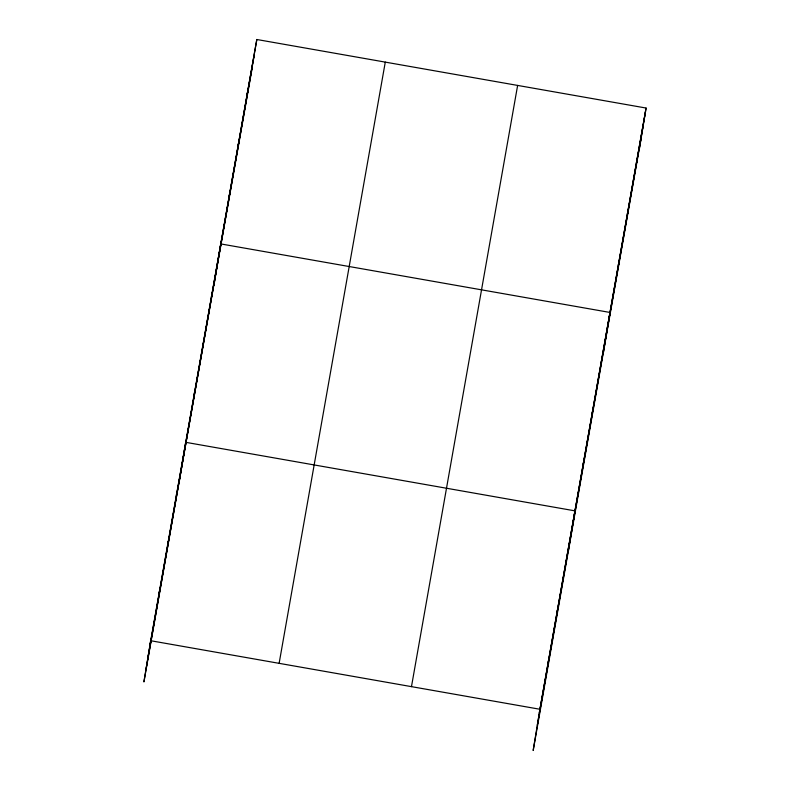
<?xml version="1.0" encoding="UTF-8"?>
<svg xmlns="http://www.w3.org/2000/svg" width="790" height="790" viewBox="0 0 790 790"><rect width="100%" height="100%" fill="white"/><g stroke="black" fill="none" stroke-linecap="round" stroke-linejoin="round"><path stroke-width="1.19" d="M158.849 594.673L159.432 591.118M167.608 545.07L168.191 541.515M176.358 495.468L176.94 491.913M178.945 483.549L185.699 442.311L574.962 510.863L568.207 552.101M193.876 396.274L194.458 392.709M202.635 346.672L203.218 343.117M211.394 297.07L211.977 293.515M213.981 285.151L220.736 243.913L609.989 312.455L603.234 353.703M229.169 196.364L229.752 192.809M238.195 145.261L238.778 141.706M247.221 94.158L247.803 90.603M639.327 149.28L646.082 108.042L256.829 39.5L143.918 681.958L150.673 640.72L539.926 709.262L533.171 750.5L641.362 136.848M548.102 663.215L548.685 659.66M556.861 613.623L557.444 610.058M565.62 564.02L566.203 560.466M583.139 464.816L583.721 461.261M591.888 415.214L592.47 411.659M600.647 365.622L601.23 362.057M618.432 264.917L619.014 261.352M627.457 213.814L628.03 210.249M636.473 162.71L637.056 159.145M150.09 644.275L256.829 39.5M148.056 656.707L254.202 55.488M145.953 669.515L252.109 68.305M279.127 663.333L385.283 62.124M411.472 686.638L517.628 85.429M539.926 709.262L646.082 108.042M539.343 712.817L645.499 111.607M537.309 725.25L643.465 124.04"/></g></svg>
